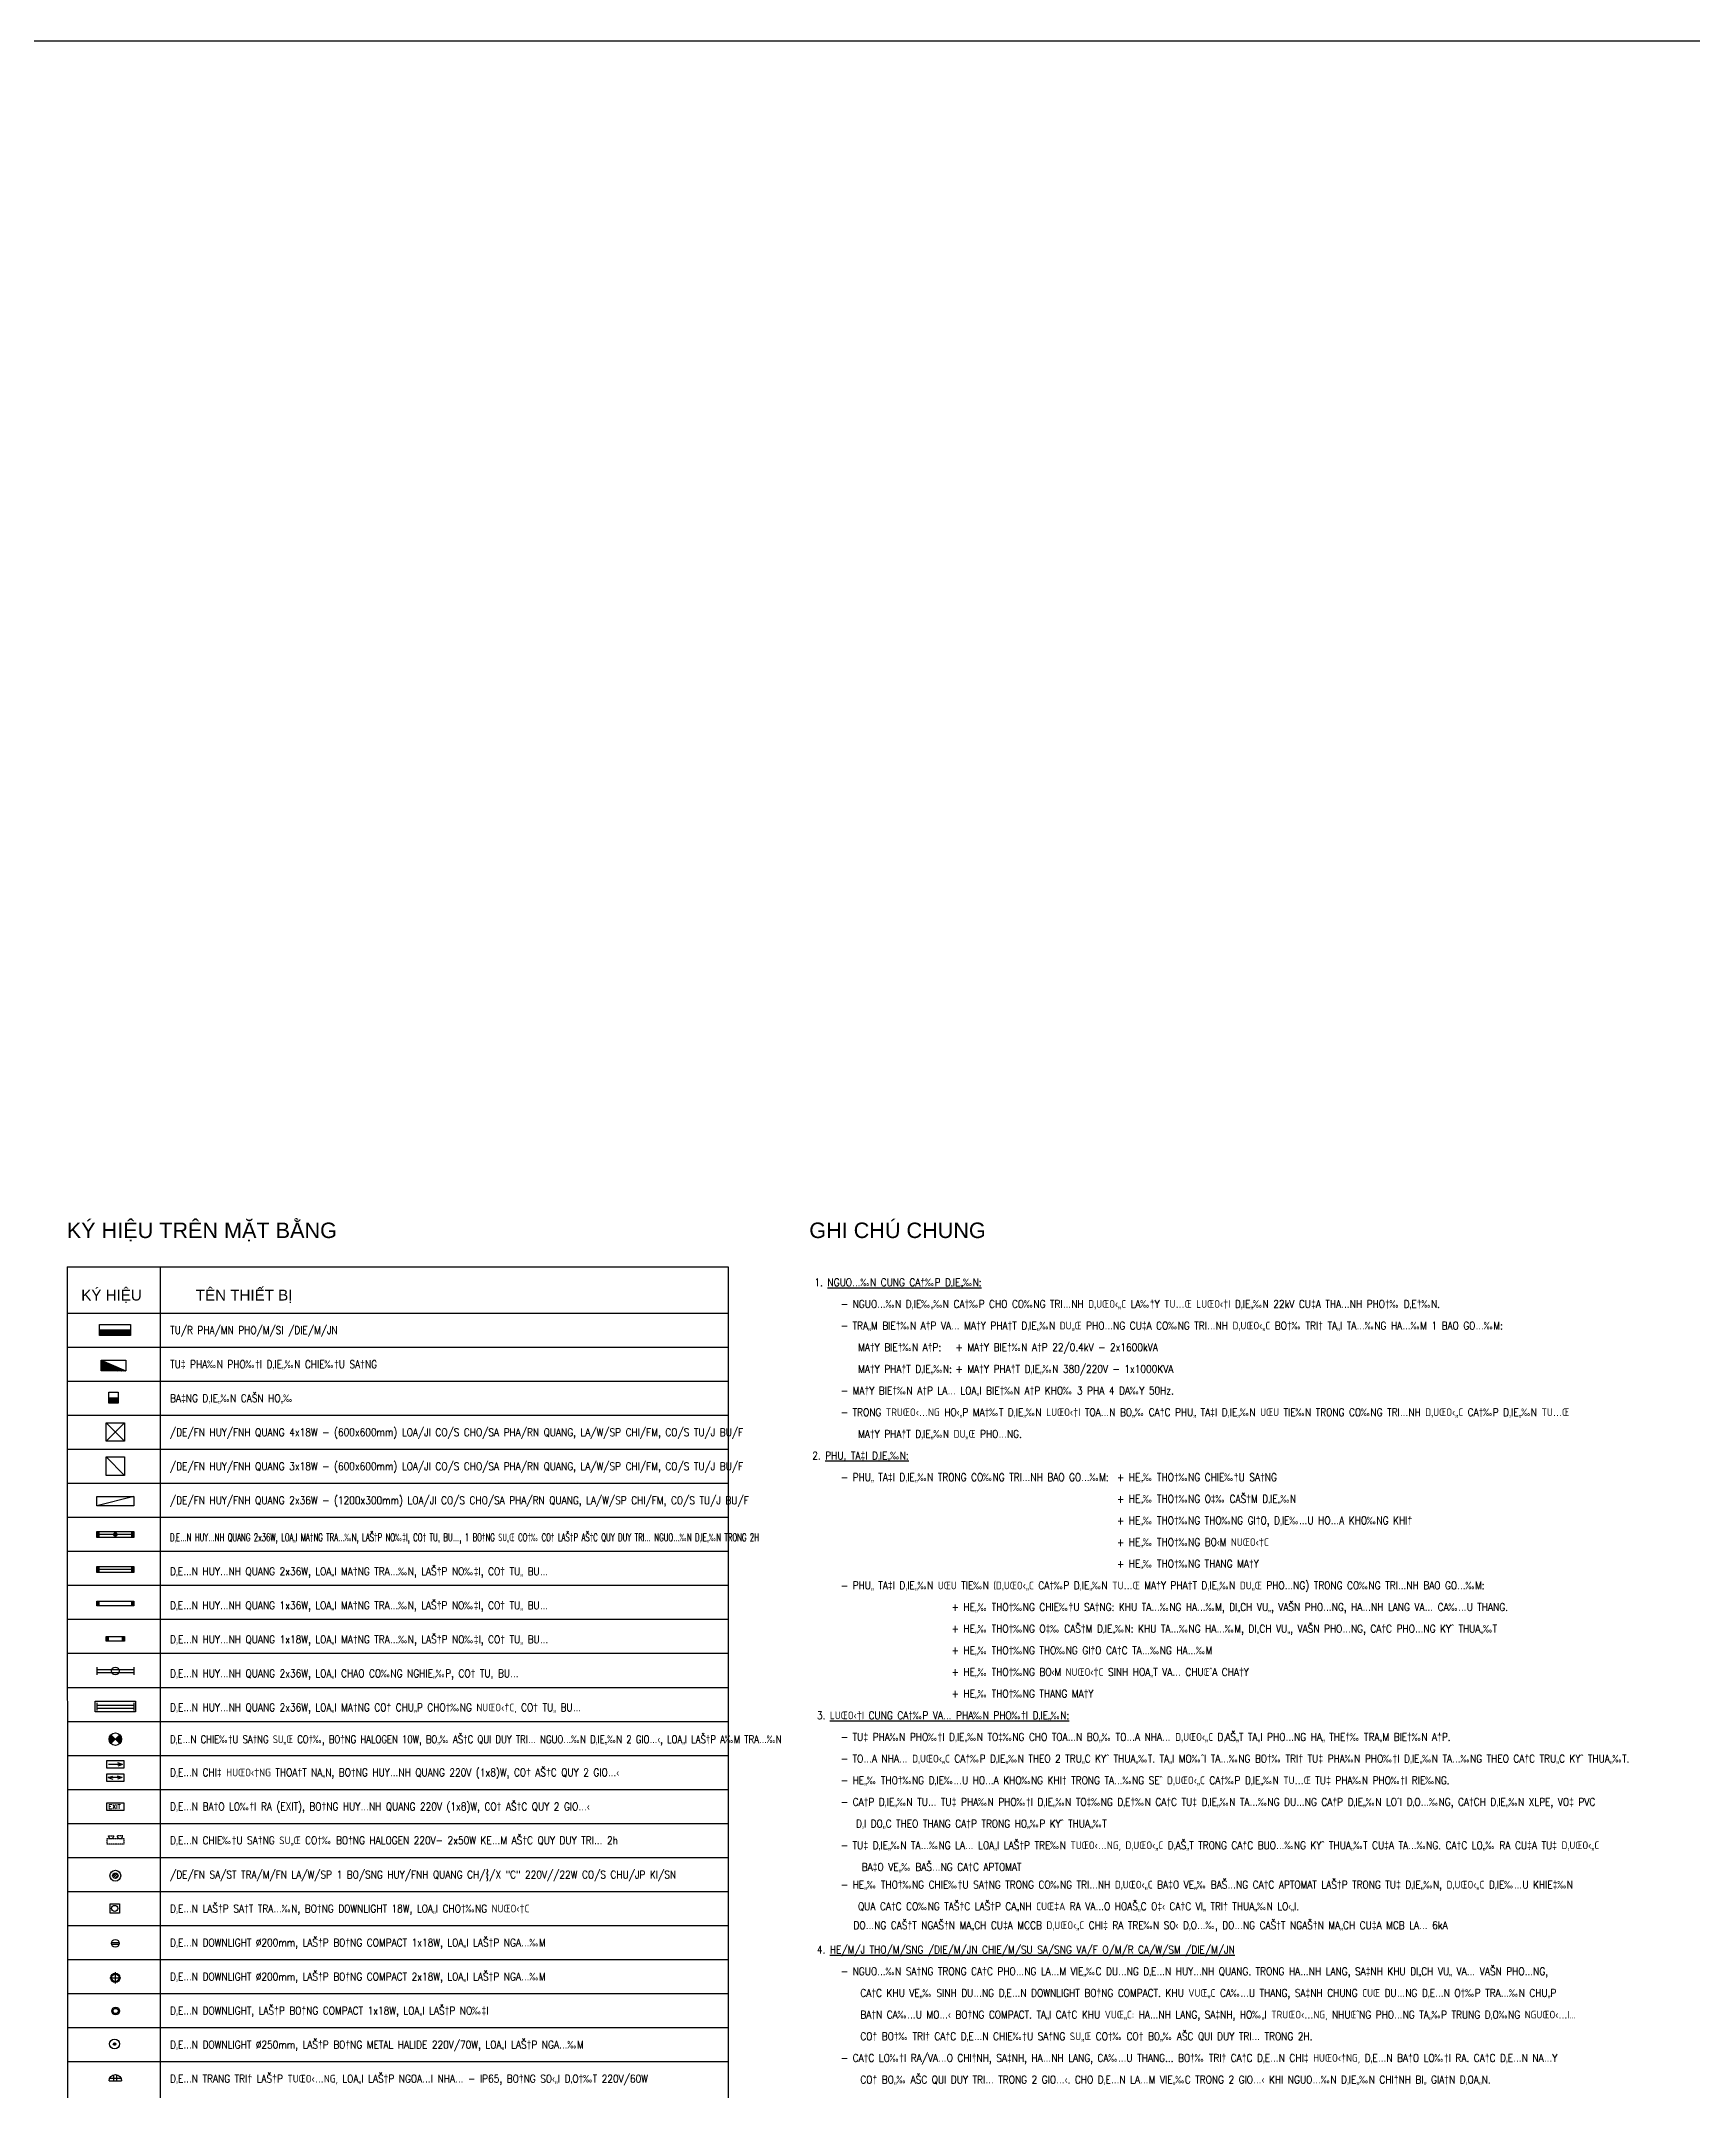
# Model space of a CAD drawing. Extents: x -5343388 to 7033982, y -486386 to 188356.
# Drawn here: x 350146 to 403544, y 122081 to 188356 of the extents above; entities that cross this region are included whole.
import ezdxf

# ---------------------------------------------------------------- set-up
doc = ezdxf.new("R2010")
doc.units = 0
doc.header["$MEASUREMENT"] = 0
doc.linetypes.add('CONTINOUS', pattern=[0])
doc.linetypes.add('DASHED', pattern=[0.75, 0.5, -0.25])
for name, color, linetype in [('0-----E-equip', 2, 'Continuous'), ('0-----E-lamp', 2, 'Continuous'), ('0-----E-text', 3, 'Continuous'), ('0---TBD', 2, 'Continuous'), ('0-TBD', 2, 'Continuous'), ('0...tbcsang', 2, 'Continuous'), ('0...tbd', 2, 'Continuous'), ('TBD', 2, 'Continuous'), ('TEXTDH', 3, 'Continuous')]:
    doc.layers.add(name, color=color, linetype=linetype)
doc.styles.add('ROMANS', font='romans.shx', dxfattribs={"width": 0.8, "height": 250, "bigfont": 'vns.shx'})
doc.styles.add('ROMANS1', font='ROMANS1.shx')
doc.styles.add('TEXT1', font='', dxfattribs={"width": 0.85, "height": 200})
doc.styles.get('TEXT1').set_extended_font_data('.VnArialH')

# ---------------------------------------------------------------- blocks, each defined once
blk = doc.blocks.new('L41')
at = {"layer": 'TBD'}
for p, q in [((-600, 150), (600, 150)), ((-600, 0), (-600, 150)), ((600, 0), (-600, 0)), ((-525, 0), (-525, 150)), ((525, 150), (525, 0)), ((600, 150), (600, 0))]:
    blk.add_line(p, q, dxfattribs=at)
for points in [[(-600, 150), (-525, 150), (-600, 0), (-525, 0)], [(525, 150), (600, 150), (525, 0), (600, 0)]]:
    blk.add_solid(points, dxfattribs=at)
blk = doc.blocks.new('L60')
at = {"layer": 'TBD'}
for p, q in [((-300, 300), (300, 300)), ((300, 300), (-300, -300)), ((-300, 300), (300, -300)), ((-300, -300), (-300, 300)), ((300, 300), (300, -300)), ((300, -300), (-300, -300))]:
    blk.add_line(p, q, dxfattribs=at)
blk = doc.blocks.new('l42')
at = {"layer": 'TBD'}
for p, q in [((-300, 150), (300, 150)), ((-300, 0), (-300, 150)), ((300, 0), (-300, 0)), ((-225, 0), (-225, 150)), ((225, 150), (225, 0)), ((300, 150), (300, 0))]:
    blk.add_line(p, q, dxfattribs=at)
for points in [[(-300, 150), (-225, 150), (-300, 0), (-225, 0)], [(225, 150), (300, 150), (225, 0), (300, 0)]]:
    blk.add_solid(points, dxfattribs=at)
blk = doc.blocks.new('l77')
at = {"layer": 'TBD'}
for p, q in [((-57, 7), (-7, 57)), ((-53, -53), (53, 53)), ((7, -57), (57, -7))]:
    blk.add_line(p, q, dxfattribs=at)
blk.add_circle((0, 0), 150, dxfattribs=at)
at = {"layer": 'TBD', "color": 6}
blk.add_circle((0, 0), 75, dxfattribs=at)
blk = doc.blocks.new('L57')
at = {"layer": 'TBD'}
for p, q in [((-600, 150), (600, 150)), ((600, 150), (-600, -150)), ((-600, -150), (-600, 150)), ((600, 150), (600, -150)), ((600, -150), (-600, -150))]:
    blk.add_line(p, q, dxfattribs=at)
blk = doc.blocks.new('l19')
at = {"layer": 'TBD', "color": 7, "linetype": 'ByBlock'}
for p, q in [((-170, 40), (170, 40)), ((-170, -40), (170, -40))]:
    blk.add_line(p, q, dxfattribs=at)
at = {"layer": 'TBD', "linetype": 'ByBlock'}
blk.add_circle((0, 0), 175, dxfattribs=at)
blk = doc.blocks.new('l25')
at = {"layer": 'TBD', "linetype": 'ByBlock'}
for p, q in [((-200, 0), (200, 0)), ((-46, 0), (-46, -195)), ((46, 0), (46, -195)), ((-178, -91), (178, -91))]:
    blk.add_line(p, q, dxfattribs=at)
blk.add_arc((0, 0), 200, 180, 0, dxfattribs=at)
blk = doc.blocks.new('dwl')
at = {"layer": 'TBD', "linetype": 'ByBlock'}
for p, q in [((-212.5, 0), (212.5, 0)), ((0, -212.5), (0, 212.5))]:
    blk.add_line(p, q, dxfattribs=at)
blk.add_circle((0, 0), 175, dxfattribs=at)
at = {"layer": 'TBD', "color": 9, "linetype": 'ByBlock'}
blk.add_circle((0, 0), 137.5, dxfattribs=at)
blk = doc.blocks.new('L431')
for p, q in [((-599, 100), (601, 100)), ((-599, -100), (-599, 100)), ((601, 0), (-599, 0)), ((-524, -100), (-524, 100)), ((526, 100), (526, -100)), ((601, 100), (601, -100)), ((601, -100), (-599, -100))]:
    blk.add_line(p, q)
at = {"const_width": 74.6}
blk.add_lwpolyline([(-38, 0, 1), (38, 0, 1)], format="xyb", close=True, dxfattribs=at)
for points in [[(-599, 100), (-524, 100), (-599, -100), (-524, -100)], [(526, 100), (601, 100), (526, -100), (601, -100)]]:
    blk.add_solid(points)
blk = doc.blocks.new('*X43')
at = {"color": 0}
for p, q in [((45183, 3075), (45254, 3146)), ((45184, 3049), (45268, 3133)), ((45188, 3106), (45241, 3159)), ((45188, 3027), (45281, 3120)), ((45195, 3008), (45294, 3106)), ((45204, 2990), (45307, 3093)), ((45213, 3158), (45228, 3173)), ((45215, 2975), (45321, 3080)), ((45334, 3067), (45440, 3173)), ((45347, 3053), (45452, 3158)), ((45360, 3040), (45463, 3143)), ((45374, 3027), (45472, 3125)), ((45387, 3014), (45478, 3105)), ((45400, 3000), (45482, 3082)), ((45413, 2987), (45482, 3056)), ((45427, 2974), (45476, 3023))]:
    blk.add_line(p, q, dxfattribs=at)
blk = doc.blocks.new('l29')
at = {"layer": 'TBD', "linetype": 'ByBlock'}
for p, q in [((-141, 141), (141, -141)), ((141, 141), (-141, -141))]:
    blk.add_line(p, q, dxfattribs=at)
blk.add_circle((0, 0), 200, dxfattribs=at)
at = {"layer": 'TBD', "linetype": 'ByBlock', "xscale": 1.333333333333371, "yscale": 1.333333333333371, "zscale": 1.333333333333371}
blk.add_blockref('*X43', (-60444, -4090), dxfattribs=at)
blk = doc.blocks.new('P1')
at = {"layer": 'TBD'}
h = blk.add_hatch(dxfattribs=at)
h.set_pattern_fill('ANSI31', color=256, scale=150, style=0)
h.set_pattern_definition([(45, (-33575, -55100), (-13.258252, 13.258252), [])])
h.paths.add_polyline_path([(500, 0), (500, 175), (-500, 175), (-500, 0)])
for p, q in [((-500, 350), (500, 350)), ((-500, 0), (-500, 350)), ((-500, 175), (500, 175)), ((500, 0), (-500, 0)), ((500, 350), (500, 0))]:
    blk.add_line(p, q, dxfattribs=at)
blk = doc.blocks.new('l33')
at = {"layer": 'TBD', "linetype": 'ByBlock'}
for p, q in [((-275, 250), (275, 250)), ((-275, 0), (-275, 250)), ((275, 0), (-275, 0)), ((233, 125), (-225, 125)), ((233, 125), (77, 176)), ((233, 125), (77, 74)), ((275, 250), (275, 0))]:
    blk.add_line(p, q, dxfattribs=at)
blk = doc.blocks.new('l32')
at = {"layer": 'TBD', "linetype": 'ByBlock'}
for p, q in [((-275, 250), (275, 250)), ((-275, 0), (-275, 250)), ((275, 0), (-275, 0)), ((275, 250), (275, 0))]:
    blk.add_line(p, q, dxfattribs=at)
at = {"layer": 'TBD', "color": 7, "linetype": 'ByBlock', "style": 'ROMANS'}
blk.add_text('EXIT', height=150, dxfattribs=at).set_placement((-227, 49))
blk = doc.blocks.new('l43')
at = {"layer": 'TBD'}
for p, q in [((-600, 100), (600, 100)), ((-600, -100), (-600, 100)), ((600, 0), (-600, 0)), ((-525, -100), (-525, 100)), ((525, 100), (525, -100)), ((600, 100), (600, -100)), ((600, -100), (-600, -100))]:
    blk.add_line(p, q, dxfattribs=at)
for points in [[(-600, 100), (-525, 100), (-600, -100), (-525, -100)], [(525, 100), (600, 100), (525, -100), (600, -100)]]:
    blk.add_solid(points, dxfattribs=at)
blk = doc.blocks.new('l55')
at = {"layer": 'TBD', "color": 1}
for p, q in [((-650, 175), (650, 175)), ((-650, -175), (-650, 175)), ((650, 175), (650, -175)), ((650, -175), (-650, -175))]:
    blk.add_line(p, q, dxfattribs=at)
at = {"layer": 'TBD'}
for p, q in [((-600, 125), (-600, -125)), ((-600, 50), (600, 50)), ((600, 125), (600, -125)), ((-600, -50), (600, -50))]:
    blk.add_line(p, q, dxfattribs=at)
blk = doc.blocks.new('l35')
at = {"layer": 'TBD', "linetype": 'ByBlock'}
for p, q in [((-275, 250), (275, 250)), ((-275, 0), (-275, 250)), ((275, 0), (-275, 0)), ((-233, 125), (-77, 176)), ((225, 125), (-233, 125)), ((-233, 125), (-77, 74)), ((225, 125), (70, 176)), ((225, 125), (70, 74)), ((275, 250), (275, 0))]:
    blk.add_line(p, q, dxfattribs=at)
blk = doc.blocks.new('l31')
at = {"layer": 'TBD', "linetype": 'ByBlock'}
for p, q in [((-300, 200), (300, 200)), ((-300, 0), (-300, 200)), ((300, 0), (-300, 0)), ((-261, 300), (-61, 300)), ((261, 300), (61, 300)), ((300, 200), (300, 0))]:
    blk.add_line(p, q, dxfattribs=at)
for centre in [(-161, 300), (161, 300)]:
    blk.add_arc(centre, 100, 180, 0, dxfattribs=at)
blk = doc.blocks.new('*X75')
at = {"color": 0}
for p, q in [((32000, 37701), (32174, 37875)), ((32000, 37728), (32147, 37875)), ((32000, 37754), (32121, 37875)), ((32000, 37781), (32094, 37875)), ((32000, 37807), (32068, 37875)), ((32000, 37834), (32041, 37875)), ((32000, 37860), (32015, 37875)), ((32025, 37700), (32200, 37875)), ((32052, 37700), (32227, 37875)), ((32079, 37700), (32254, 37875)), ((32105, 37700), (32280, 37875)), ((32132, 37700), (32300, 37868)), ((32158, 37700), (32300, 37842)), ((32185, 37700), (32300, 37815)), ((32211, 37700), (32300, 37789)), ((32238, 37700), (32300, 37762)), ((32264, 37700), (32300, 37736)), ((32291, 37700), (32300, 37709))]:
    blk.add_line(p, q, dxfattribs=at)
blk = doc.blocks.new('P7')
at = {"layer": 'TBD'}
for p, q in [((-150, 350), (150, 350)), ((-150, 0), (-150, 350)), ((-150, 175), (150, 175)), ((150, 0), (-150, 0)), ((150, 350), (150, 0))]:
    blk.add_line(p, q, dxfattribs=at)
blk.add_blockref('*X75', (-32150, -37700), dxfattribs=at)
blk = doc.blocks.new('l13')
at = {"layer": 'TBD', "linetype": 'ByBlock'}
blk.add_circle((0, 0), 125, dxfattribs=at)
at = {"layer": 'TBD', "color": 7, "linetype": 'ByBlock'}
blk.add_circle((0, 0), 83.3, dxfattribs=at)
blk = doc.blocks.new('l601')
at = {"layer": 'TBD', "color": 0}
for p, q in [((-300, -300), (-300, 300)), ((-300, 300), (300, -300)), ((-300, 300), (300, 300)), ((300, 300), (300, -300)), ((300, -300), (-300, -300))]:
    blk.add_line(p, q, dxfattribs=at)
blk = doc.blocks.new('*X81')
at = {"color": 0}
for p, q in [((30675, 38842), (30681, 38848)), ((30675, 38816), (30699, 38840)), ((30675, 38789), (30717, 38831)), ((30675, 38763), (30736, 38823)), ((30675, 38736), (30754, 38815)), ((30675, 38710), (30773, 38807)), ((30675, 38683), (30791, 38799)), ((30675, 38656), (30810, 38791)), ((30675, 38630), (30828, 38783)), ((30675, 38603), (30847, 38775)), ((30675, 38577), (30865, 38767)), ((30675, 38550), (30883, 38759)), ((30675, 38524), (30902, 38751)), ((30678, 38500), (30920, 38743)), ((30704, 38500), (30939, 38735)), ((30731, 38500), (30957, 38727)), ((30757, 38500), (30976, 38718)), ((30784, 38500), (30994, 38710)), ((30810, 38500), (31013, 38702)), ((30837, 38500), (31031, 38694)), ((30863, 38500), (31049, 38686)), ((30890, 38500), (31068, 38678)), ((30916, 38500), (31086, 38670)), ((30943, 38500), (31105, 38662)), ((30969, 38500), (31123, 38654)), ((30996, 38500), (31142, 38646)), ((31022, 38500), (31160, 38638)), ((31049, 38500), (31179, 38630)), ((31075, 38500), (31197, 38622)), ((31102, 38500), (31215, 38614)), ((31128, 38500), (31234, 38605)), ((31155, 38500), (31252, 38597)), ((31181, 38500), (31271, 38589)), ((31208, 38500), (31289, 38581)), ((31234, 38500), (31308, 38573)), ((31261, 38500), (31326, 38565)), ((31288, 38500), (31345, 38557)), ((31314, 38500), (31363, 38549)), ((31341, 38500), (31381, 38541)), ((31367, 38500), (31400, 38533)), ((31394, 38500), (31418, 38525)), ((31420, 38500), (31437, 38517)), ((31447, 38500), (31455, 38509)), ((31473, 38500), (31474, 38501))]:
    blk.add_line(p, q, dxfattribs=at)
blk = doc.blocks.new('p2')
at = {"layer": 'TBD'}
for p, q in [((-400, 350), (400, 350)), ((-400, 350), (400, 0)), ((-400, 0), (-400, 350)), ((400, 0), (-400, 0)), ((400, 350), (400, 0))]:
    blk.add_line(p, q, dxfattribs=at)
blk.add_blockref('*X81', (-31075, -38500), dxfattribs=at)
blk = doc.blocks.new('l51')
at = {"layer": 'TBD'}
for p, q in [((-600, 125), (-600, -125)), ((-600, 50), (600, 50)), ((600, 125), (600, -125)), ((-600, -50), (600, -50))]:
    blk.add_line(p, q, dxfattribs=at)
blk.add_circle((0, 0), 125, dxfattribs=at)
blk = doc.blocks.new('*X87')
at = {"color": 0}
for p, q in [((45283, 3069), (45332, 3118)), ((45288, 3047), (45354, 3113)), ((45299, 3031), (45369, 3102)), ((45315, 3021), (45380, 3086)), ((45338, 3018), (45383, 3062))]:
    blk.add_line(p, q, dxfattribs=at)
blk = doc.blocks.new('L16')
at = {"layer": 'TBD', "linetype": 'ByBlock'}
for radius in [200, 50]:
    blk.add_circle((0, 0), radius, dxfattribs=at)
blk.add_blockref('*X87', (-45333, -3068), dxfattribs=at)
blk = doc.blocks.new('l75')
at = {"layer": 'TBD'}
for p, q in [((-150, 150), (150, 150)), ((-150, -150), (-150, 150)), ((150, 150), (150, -150)), ((150, -150), (-150, -150))]:
    blk.add_line(p, q, dxfattribs=at)
at = {"layer": 'TBD', "color": 6}
blk.add_circle((0, 0), 100, dxfattribs=at)

msp = doc.modelspace()

# ---------------------------------------------------------------- linework, layer by layer
msp.add_lwpolyline([(6016.37809, 188356.37426), (1372453.78938, 188356.37426), (1372453.78938, -486385.88005), (6016.37809, -486385.88005)], close=True)
at = {"layer": '0---TBD'}
msp.add_line((350996.90313, 148730.77945), (350997.34357, 99930.77945), dxfattribs=at)
at = {"layer": '0---TBD', "color": 2}
for p, q in [((350996.90313, 148730.77945), (372356.9069, 148730.77945)), ((353996.90313, 148730.77945), (353997.34357, 99930.77945)), ((372356.9069, 148730.77945), (372357.34734, 99930.77945)), ((350997.45313, 147230.77945), (372356.9069, 147230.77945)), ((350997.45313, 147230.77945), (372357.4569, 147230.77945))]:
    msp.add_line(p, q, dxfattribs=at)
at = {"layer": '0---TBD', "color": 7}
for p, q in [((350996.92714, 146130.77945), (372357.4569, 146130.77945)), ((350996.9373, 145030.77945), (372357.4569, 145030.77945)), ((350996.94745, 143930.77945), (372357.4569, 143930.77945)), ((350996.95761, 142830.77945), (372357.4569, 142830.77945)), ((350996.96777, 141730.77945), (372357.4569, 141730.77945)), ((350996.97793, 140630.77945), (372357.4569, 140630.77945)), ((350996.98808, 139530.77945), (372357.4569, 139530.77945)), ((350996.99824, 138430.77945), (372357.4569, 138430.77945)), ((350997.0084, 137330.77945), (372357.4569, 137330.77945)), ((350997.01855, 136230.77945), (372357.4569, 136230.77945)), ((350997.02871, 135130.77945), (372357.4569, 135130.77945)), ((350997.03887, 134030.77945), (372357.4569, 134030.77945)), ((350997.04902, 132930.77945), (372357.46852, 132930.77945)), ((350997.05918, 131830.77945), (372357.46852, 131830.77945)), ((350997.06934, 130730.77945), (372357.46852, 130730.77945)), ((350997.07949, 129630.77945), (372357.46852, 129630.77945)), ((350997.08965, 128530.77945), (372357.46852, 128530.77945)), ((350997.08965, 128530.77945), (372357.46852, 128530.77945)), ((350997.09981, 127430.77945), (372357.46852, 127430.77945)), ((350997.10996, 126330.77945), (372357.46852, 126330.77945)), ((350997.12012, 125230.77945), (372357.46852, 125230.77945)), ((350997.13028, 124130.77945), (372357.46852, 124130.77945)), ((350997.14044, 123030.77945), (372357.46852, 123030.77945))]:
    msp.add_line(p, q, dxfattribs=at)

# ---------------------------------------------------------------- block references
at = {"layer": '0-----E-equip'}
for name, p in [('P1', (352535.43331, 146510.62388)), ('p2', (352487.18737, 145358.00809)), ('l601', (352549.25461, 142282.03321)), ('l51', (352548.36394, 135659.31836)), ('l35', (352546.65304, 132085.53636)), ('l75', (352529.87085, 127982.82011))]:
    msp.add_blockref(name, p, dxfattribs=at)
at = {"layer": '0-----E-equip', "xscale": 0.7999999999883585, "yscale": 0.7999999999883585, "zscale": 0.7999999999883585}
msp.add_blockref('L16', (352523.29989, 123601.50857), dxfattribs=at)
at = {"layer": '0-----E-lamp'}
for name, p in [('L60', (352548.36394, 143387.52256)), ('L57', (352548.36394, 141145.73261)), ('L431', (352547.53689, 140073.3692)), ('l43', (352548.36394, 138940.30503)), ('L41', (352548.36394, 137762.76037)), ('l42', (352548.36394, 136623.22662)), ('l55', (352548.37409, 134509.31836)), ('l29', (352548.92409, 133455.6601)), ('l33', (352548.37277, 132513.31867)), ('l32', (352548.37409, 131149.18676))]:
    msp.add_blockref(name, p, dxfattribs=at)
at = {"layer": '0-----E-lamp', "linetype": 'Continuous', "xscale": 1.166666666627862, "yscale": 1.166666666627862, "zscale": 1.166666666627862}
msp.add_blockref('l77', (352548.90134, 129039.80328), dxfattribs=at)
at = {"layer": '0-----E-lamp'}
for name, p, xscale, yscale, zscale in [('l19', (352548.90134, 126853.97167), 0.7142857143189758, 0.7142857143189758, 0.7142857143189758), ('dwl', (352548.90134, 125742.6268), 0.8571428571594879, 0.8571428571594879, 0.8571428571594879)]:
    msp.add_blockref(name, p, dxfattribs=dict(at, xscale=xscale, yscale=yscale, zscale=zscale))
at = {"layer": '0-TBD', "linetype": 'DASHED', "xscale": 0.8888888887595385, "yscale": 0.8888888887595385, "zscale": 0.8888888887595385}
msp.add_blockref('l31', (352553.66531, 130062.88247), dxfattribs=at)
at = {"layer": '0...tbcsang', "xscale": -1, "rotation": 180}
msp.add_blockref('l25', (352548.91803, 122408.8214), dxfattribs=at)
at = {"layer": '0...tbd'}
msp.add_blockref('P7', (352487.18737, 144320.5679), dxfattribs=at)
at = {"layer": '0...tbd', "linetype": 'CONTINOUS'}
msp.add_blockref('l13', (352558.07762, 124667.20583), dxfattribs=at)

# ---------------------------------------------------------------- texts
at = {"layer": '0-----E-text', "color": 6, "style": 'TEXT1'}
for s, height, p in [('Ký HIÖU trªn mÆt b»ng', 500, (350979.09417, 149656.18751)), ('GHI CHó CHUNG', 500, (374979.65169, 149656.18751)), ('ký hiÖu', 350, (351446.74228, 147636.29852)), ('tªn thiÕt bÞ', 350, (355149.86728, 147636.29852))]:
    msp.add_text(s, height=height, dxfattribs=at).set_placement(p)
at = {"layer": '0-----E-text'}
for s, style, width, p in [('1. %%UNGUO…‰N CUNG CA†‰P D‚IE„‰N:', 'ROMANS1', 0.85, (375149.74141, 148099.73401)), ('- NGUO…‰N D‚IE‰„‰N CA†‰P CHO CO‰NG TRI…NH D‚UŒO‹„C LA‰†Y TU…Œ LUŒO‹†I D‚IE„‰N 22kV CU‡A THA…NH PHO†‰ D‚E†‰N.', 'ROMANS1', 0.85, (375998.71844, 147399.73401)), ('TU/R PHA/MN PHO/M/SI /DIE/M/JN', 'ROMANS', 0.85, (354318.35282, 146553.08715)), ('- TRA„M BIE†‰N A†P VA… MA†Y PHA†T D‚IE„‰N DU„Œ PHO…NG CU‡A CO‰NG TRI…NH D‚UŒO‹„C BO†‰ TRI† TA„I TA…‰NG HA…‰M 1 BAO GO…‰M:', 'ROMANS1', 0.85, (375998.71844, 146699.73401)), ('MA†Y BIE†‰N A†P: ', 'ROMANS1', 0.85, (376556.97994, 145999.73401)), ('+ MA†Y BIE†‰N A†P 22/0.4kV - 2x1600kVA ', 'ROMANS1', 0.85, (379706.97994, 145999.73401)), ('TU‡ PHA‰N PHO‰†I D‚IE„‰N CHIE‰†U SA†NG', 'ROMANS1', 0.85, (354318.36298, 145453.08715)), ('MA†Y PHA†T D‚IE„‰N: ', 'ROMANS1', 0.85, (376556.97994, 145299.73401)), ('+ MA†Y PHA†T D‚IE„‰N 380/220V - 1x1000KVA ', 'ROMANS1', 0.85, (379706.97994, 145299.73401)), ('BA‡NG D‚IE„‰N CAŠN HO„‰', 'ROMANS1', 0.85, (354318.36298, 144353.08715)), ('- MA†Y BIE†‰N A†P LA… LOA„I BIE†‰N A†P KHO‰ 3 PHA 4 DA‰Y 50Hz.', 'ROMANS1', 0.85, (375998.71844, 144599.73401)), ('- TRONG TRUŒO‹…NG HO‹„P MA†‰T D‚IE„‰N LUŒO‹†I TOA…N BO„‰ CA†C PHU„ TA‡I D‚IE„‰N UŒU TIE‰N TRONG CO‰NG TRI…NH D‚UŒO‹„C CA†‰P D‚IE„‰N TU…Œ ', 'ROMANS1', 0.85, (375998.71844, 143899.73401)), ('/DE/FN HUY/FNH QUANG 4x18W - (600x600mm) LOA/JI CO/S CHO/SA PHA/RN QUANG, LA/W/SP CHI/FM, CO/S TU/J BU/F', 'ROMANS', 0.85, (354315.86313, 143253.08715)), ('MA†Y PHA†T D‚IE„‰N DU„Œ PHO…NG.', 'ROMANS1', 0.85, (376556.97994, 143199.73401)), ('2. %%UPHU„ TA‡I D‚IE„‰N:', 'ROMANS1', 0.85, (375076.22766, 142499.73401)), ('/DE/FN HUY/FNH QUANG 3x18W - (600x600mm) LOA/JI CO/S CHO/SA PHA/RN QUANG, LA/W/SP CHI/FM, CO/S TU/J BU/F', 'ROMANS', 0.85, (354315.86313, 142153.08715)), ('- PHU„ TA‡I D‚IE„‰N TRONG CO‰NG TRI…NH BAO GO…‰M:', 'ROMANS1', 0.85, (375998.71844, 141799.73401)), ('+ HE„‰ THO†‰NG CHIE‰†U SA†NG', 'ROMANS1', 0.85, (384923.82333, 141799.73401)), ('/DE/FN HUY/FNH QUANG 2x36W - (1200x300mm) LOA/JI CO/S CHO/SA PHA/RN QUANG, LA/W/SP CHI/FM, CO/S TU/J BU/F', 'ROMANS', 0.85, (354315.86313, 141053.08715)), ('+ HE„‰ THO†‰NG O‡‰ CAŠ†M D‚IE„‰N', 'ROMANS1', 0.85, (384923.82333, 141099.73401)), ('+ HE„‰ THO†‰NG THO‰NG GI†O, D‚IE‰…U HO…A KHO‰NG KHI†', 'ROMANS1', 0.85, (384923.82333, 140399.73401)), ('D‚E…N HUY…NH QUANG 2x36W, LOA„I MA†NG TRA…‰N, LAŠ†P NO‰‡I, CO† TU„ BU…, 1 BO†NG SU„Œ CO†‰ CO† LAŠ†P AŠ†C QUY DUY TRI… NGUO…‰N D‚IE„‰N TRONG 2H', 'ROMANS1', 0.65, (354315.86313, 139854.08715)), ('+ HE„‰ THO†‰NG BO‹M NUŒO‹†C', 'ROMANS1', 0.85, (384923.82333, 139699.73401)), ('+ HE„‰ THO†‰NG THANG MA†Y', 'ROMANS1', 0.85, (384923.82333, 138999.73401)), ('D‚E…N HUY…NH QUANG 2x36W, LOA„I MA†NG TRA…‰N, LAŠ†P NO‰‡I, CO† TU„ BU…', 'ROMANS1', 0.85, (354315.98061, 138754.08715)), ('- PHU„ TA‡I D‚IE„‰N UŒU TIE‰N (D‚UŒO‹„C CA†‰P D‚IE„‰N TU…Œ MA†Y PHA†T D‚IE„‰N DU„Œ PHO…NG) TRONG CO‰NG TRI…NH BAO GO…‰M:', 'ROMANS1', 0.85, (375998.71844, 138299.73401)), ('D‚E…N HUY…NH QUANG 1x36W, LOA„I MA†NG TRA…‰N, LAŠ†P NO‰‡I, CO† TU„ BU…', 'ROMANS1', 0.85, (354315.86313, 137654.08715)), ('+ HE„‰ THO†‰NG CHIE‰†U SA†NG: KHU TA…‰NG HA…‰M, DI„CH VU„, VAŠN PHO…NG, HA…NH LANG VA… CA‰…U THANG.', 'ROMANS1', 0.85, (379580.29822, 137599.73401)), ('+ HE„‰ THO†‰NG O‡‰ CAŠ†M D‚IE„‰N: KHU TA…‰NG HA…‰M, DI„CH VU„, VAŠN PHO…NG, CA†C PHO…NG KYˆ THUA„‰T', 'ROMANS1', 0.85, (379580.29822, 136899.73401)), ('D‚E…N HUY…NH QUANG 1x18W, LOA„I MA†NG TRA…‰N, LAŠ†P NO‰‡I, CO† TU„ BU…', 'ROMANS1', 0.85, (354318.02265, 136554.08715)), ('+ HE„‰ THO†‰NG THO‰NG GI†O CA†C TA…‰NG HA…‰M', 'ROMANS1', 0.85, (379580.29822, 136199.73401)), ('D‚E…N HUY…NH QUANG 2x36W, LOA„I CHAO CO‰NG NGHIE„‰P, CO† TU„ BU…', 'ROMANS1', 0.85, (354317.98852, 135454.08715)), ('+ HE„‰ THO†‰NG BO‹M NUŒO‹†C SINH HOA„T VA… CHUŒˆA CHA†Y', 'ROMANS1', 0.85, (379580.29822, 135499.73401)), ('D‚E…N HUY…NH QUANG 2x36W, LOA„I MA†NG CO† CHU„P CHO†‰NG NUŒO‹†C, CO† TU„ BU…', 'ROMANS1', 0.85, (354317.99868, 134354.08715)), ('+ HE„‰ THO†‰NG THANG MA†Y', 'ROMANS1', 0.85, (379580.29822, 134799.73401)), ('3. %%ULUŒO‹†I CUNG CA†‰P VA… PHA‰N PHO‰†I D‚IE„‰N:', 'ROMANS1', 0.85, (375226.2055, 134099.73401)), ('D‚E…N CHIE‰†U SA†NG SU„Œ CO†‰, BO†NG HALOGEN 10W, BO„‰ AŠ†C QUI DUY TRI… NGUO…‰N D‚IE„‰N 2 GIO…‹, LOA„I LAŠ†P A‰M TRA…‰N', 'ROMANS1', 0.8, (354317.99868, 133327.77613)), ('- TU‡ PHA‰N PHO‰†I D‚IE„‰N TO‡‰NG CHO TOA…N BO„‰ TO…A NHA… D‚UŒO‹„C D‚AŠ„T TA„I PHO…NG HA„ THE†‰ TRA„M BIE†‰N A†P.', 'ROMANS1', 0.85, (375998.71844, 133399.73401)), ('D‚E…N CHI‡ HUŒO‹†NG THOA†T NA„N, BO†NG HUY…NH QUANG 220V (1x8)W, CO† AŠ†C QUY 2 GIO…‹', 'ROMANS1', 0.85, (354318.01029, 132253.08715)), ('- TO…A NHA… D‚UŒO‹„C CA†‰P D‚IE„‰N THEO 2 TRU„C KYˆ THUA„‰T. TA„I MO‰ˆI TA…‰NG BO†‰ TRI† TU‡ PHA‰N PHO‰†I D‚IE„‰N TA…‰NG THEO CA†C TRU„C KYˆ THUA„‰T.', 'ROMANS1', 0.85, (375998.71844, 132699.73401)), ('- HE„‰ THO†‰NG D‚IE‰…U HO…A KHO‰NG KHI† TRONG TA…‰NG SEˆ D‚UŒO‹„C CA†‰P D‚IE„‰N TU…Œ TU‡ PHA‰N PHO‰†I RIE‰NG. ', 'ROMANS1', 0.85, (375998.71844, 131999.73401)), ('D‚E…N BA†O LO‰†I RA (EXIT), BO†NG HUY…NH QUANG 220V (1x8)W, CO† AŠ†C QUY 2 GIO…‹', 'ROMANS1', 0.85, (354318.02167, 131153.08715)), ('- CA†P D‚IE„‰N TU… TU‡ PHA‰N PHO‰†I D‚IE„‰N TO‡‰NG D‚E†‰N CA†C TU‡ D‚IE„‰N TA…‰NG DU…NG CA†P D‚IE„‰N LOˆI D‚O…‰NG, CA†CH D‚IE„‰N XLPE, VO‡ PVC ', 'ROMANS1', 0.85, (375998.71844, 131299.73401)), ('D‚I DO„C THEO THANG CA†P TRONG HO„‰P KYˆ THUA„‰T', 'ROMANS1', 0.85, (376492.14172, 130599.73401)), ('- TU‡ D‚IE„‰N TA…‰NG LA… LOA„I LAŠ†P TRE‰N TUŒO‹…NG, D‚UŒO‹„C D‚AŠ„T TRONG CA†C BUO…‰NG KYˆ THUA„‰T CU‡A TA…‰NG. CA†C LO„‰ RA CU‡A TU‡ D‚UŒO‹„C ', 'ROMANS1', 0.85, (375998.71844, 129899.73401)), ('/DE/FN SA/ST TRA/M/FN LA/W/SP 1 BO/SNG HUY/FNH QUANG CH/}/X "C" 220V//22W CO/S CHU/JP KI/SN', 'ROMANS', 0.85, (354317.97592, 128953.08715)), ('BA‡O VE„‰ BAŠ…NG CA†C APTOMAT', 'ROMANS1', 0.85, (376675.80654, 129199.73401)), ('- HE„‰ THO†‰NG CHIE‰†U SA†NG TRONG CO‰NG TRI…NH D‚UŒO‹„C BA‡O VE„‰ BAŠ…NG CA†C APTOMAT LAŠ†P TRONG TU‡ D‚IE„‰N, D‚UŒO‹„C D‚IE‰…U KHIE‡‰N', 'ROMANS1', 0.85, (375998.71844, 128625.71283)), ('D‚E…N LAŠ†P SA†T TRA…‰N, BO†NG DOWNLIGHT 18W, LOA„I CHO†‰NG NUŒO‹†C', 'ROMANS1', 0.85, (354317.97592, 127853.08715)), (' QUA CA†C CO‰NG TAŠ†C LAŠ†P CA„NH CUŒ‡A RA VA…O HOAŠ„C O‡‹ CA†C VI„ TRI† THUA„‰N LO‹„I. ', 'ROMANS1', 0.85, (376408.69678, 127925.71283)), ('DO…NG CAŠ†T NGAŠ†N MA„CH CU‡A MCCB D‚UŒO‹„C CHI‡ RA TRE‰N SO‹ D‚O…‰, DO…NG CAŠ†T NGAŠ†N MA„CH CU‡A MCB LA… 6kA', 'ROMANS1', 0.85, (376408.69678, 127315.06344)), ('D‚E…N DOWNLIGHT %%C200mm, LAŠ†P BO†NG COMPACT 1x18W, LOA„I LAŠ†P NGA…‰M', 'ROMANS1', 0.85, (354317.97592, 126753.08715)), ('4. %%UHE/M/J THO/M/SNG /DIE/M/JN CHIE/M/SU SA/SNG VA/F O/M/R CA/W/SM /DIE/M/JN', 'ROMANS', 0.85, (375226.2055, 126524.24066)), ('D‚E…N DOWNLIGHT %%C200mm, LAŠ†P BO†NG COMPACT 2x18W, LOA„I LAŠ†P NGA…‰M', 'ROMANS1', 0.85, (354317.97592, 125653.08715)), ('- NGUO…‰N SA†NG TRONG CA†C PHO…NG LA…M VIE„‰C DU…NG D‚E…N HUY…NH QUANG. TRONG HA…NH LANG, SA‡NH KHU DI„CH VU„ VA… VAŠN PHO…NG, ', 'ROMANS1', 0.85, (375998.71844, 125824.24066)), ('CA†C KHU VE„‰ SINH DU…NG D‚E…N DOWNLIGHT BO†NG COMPACT. KHU VUŒ„C CA‰…U THANG, SA‡NH CHUNG CUŒ DU…NG D‚E…N O†‰P TRA…‰N CHU„P ', 'ROMANS1', 0.85, (376629.21942, 125124.24066)), ('D‚E…N DOWNLIGHT, LAŠ†P BO†NG COMPACT 1x18W, LOA„I LAŠ†P NO‰‡I', 'ROMANS1', 0.85, (354317.97592, 124553.08715)), ('BA†N CA‰…U MO…‹ BO†NG COMPACT. TA„I CA†C KHU VUŒ„C: HA…NH LANG, SA‡NH, HO‰„I TRUŒO‹…NG, NHUŒˆNG PHO…NG TA„‰P TRUNG D‚O‰NG NGUŒO‹…I... ', 'ROMANS1', 0.85, (376629.21942, 124424.24066)), ('CO† BO†‰ TRI† CA†C D‚E…N CHIE‰†U SA†NG SU„Œ CO†‰ CO† BO„‰ AŠC QUI DUY TRI… TRONG 2H.', 'ROMANS1', 0.85, (376629.21942, 123724.24066)), ('D‚E…N DOWNLIGHT %%C250mm, LAŠ†P BO†NG METAL HALIDE 220V/70W, LOA„I LAŠ†P NGA…‰M', 'ROMANS1', 0.85, (354317.97592, 123453.08715)), ('- CA†C LO‰†I RA/VA…O CHI†NH, SA‡NH, HA…NH LANG, CA‰…U THANG... BO†‰ TRI† CA†C D‚E…N CHI‡ HUŒO‹†NG, D‚E…N BA†O LO‰†I RA. CA†C D‚E…N NA…Y ', 'ROMANS1', 0.85, (375998.71844, 123024.24066)), ('D‚E…N TRANG TRI† LAŠ†P TUŒO‹…NG, LOA„I LAŠ†P NGOA…I NHA… - IP65, BO†NG SO‹„I D‚O†‰T 220V/60W', 'ROMANS1', 0.85, (354317.99261, 122353.08715)), ('CO† BO„‰ AŠC QUI DUY TRI… TRONG 2 GIO…‹. CHO D‚E…N LA…M VIE„‰C TRONG 2 GIO…‹ KHI NGUO…‰N D‚IE„‰N CHI†NH BI„ GIA†N D‚OA„N.', 'ROMANS1', 0.85, (376629.21942, 122324.24066))]:
    msp.add_text(s, height=250, dxfattribs=dict(at, style=style, width=width)).set_placement(p)
at = {"layer": 'TEXTDH', "style": 'ROMANS1', "width": 0.85}
msp.add_text('D‚E…N CHIE‰†U SA†NG SU„Œ CO†‰ BO†NG HALOGEN 220V- 2x50W KE…M AŠ†C QUY DUY TRI… 2h', height=250, dxfattribs=at).set_placement((354317.99768, 130059.92005))

doc.saveas('drawing.dxf')
